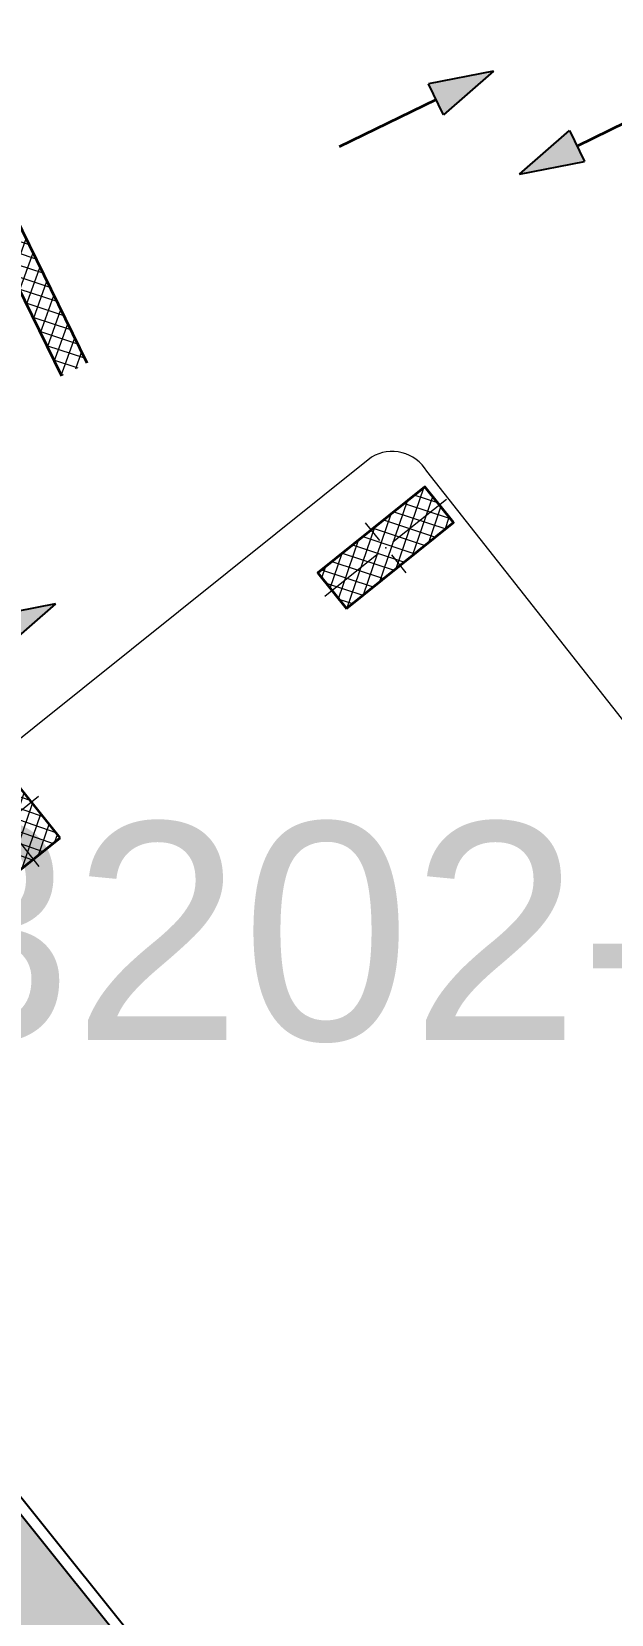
# Model space of a CAD drawing. Header units: metres. Extents: x 7511783 to 7512372, y 4692307 to 4692611.
# Drawn here: x 7511946.24 to 7511951.3, y 4692355.22 to 4692369.04 of the extents above; entities that cross this region are included whole.
import ezdxf

# ---------------------------------------------------------------- set-up
doc = ezdxf.new("R2010")
doc.units = ezdxf.units.M
for name, color, linetype, lineweight, true_color in [('A - Fill Zone_Pen_No__102', 7, 'Continuous', 0, 0xcccccc), ('A -Polyline_Pen_No__48', 7, 'Continuous', 0, 0xa80f02), ('A -Polyline_Pen_No__8', 7, 'Continuous', 0, 0xa80f02)]:
    doc.layers.add(name, color=color, linetype=linetype, lineweight=lineweight, true_color=true_color)
for name, color, linetype, lineweight in [('A - Muret', 7, 'Continuous', 0), ('A - Muret_Pen_No__101', 252, 'Continuous', 0), ('A - Muret_Pen_No__7', 7, 'Continuous', 0), ('A - Shtyllat', 7, 'Continuous', 0), ('A - Shtyllat_Pen_No__1', 7, 'Continuous', 0), ('A - Shtyllat_Pen_No__7', 7, 'Continuous', 0), ('A -Polyline', 7, 'Continuous', 0), ('A -Polyline_Pen_No__1', 7, 'Continuous', 0), ('A1 - Bodrumi -1', 7, 'Continuous', 0), ('A1 - Bodrumi -1_Pen_No__42', 8, 'Continuous', 0), ('bodrum 1 garazhat projekt', 7, 'Continuous', 0), ('garazhat-netw-amiri - b1', 20, 'Continuous', 0), ('Interior - Furniture _Pen_No__42', 8, 'Continuous', 0), ('Nr-Kojshi', 251, 'Continuous', 0)]:
    doc.layers.add(name, color=color, linetype=linetype, lineweight=lineweight)
doc.styles.get("Standard").update_dxf_attribs({"font": 'arial.ttf'})
pattern_1 = [(44.99999999999999, (0, 0), (-68.94290863686237, 68.94290863686243), []), (135.0000000000002, (0, 0), (68.94290863686219, 68.94290863686261), [])]

# ---------------------------------------------------------------- blocks, each defined once
blk = doc.blocks.new('Slab_4', base_point=(34583.08885707655, -54096.50522091701))
at = {"layer": 'A1 - Bodrumi -1_Pen_No__42', "color": 8, "linetype": 'Continuous', "lineweight": 25, "flags": 128}
blk.add_lwpolyline([(34583.08885707655, -54096.50522091701), (39036.49390857558, -73826.8491622882), (63168.79784286618, -68414.79881175431), (58723.04809055218, -48603.40321721155)], close=True, dxfattribs=at)
blk = doc.blocks.new('Slab_6', base_point=(63264.51523607765, -68393.3326743771))
at = {"layer": 'A1 - Bodrumi -1_Pen_No__42', "color": 8, "linetype": 'Continuous', "lineweight": 25, "flags": 128}
blk.add_lwpolyline([(63264.51523607765, -68393.3326743771), (83257.00457082294, -63909.70114019907), (75456.13369070938, -29146.91751099753, 0.002191949762086438), (57048.23205081843, -33332.54687322022), (60252.72529317138, -47612.6326470723), (58637.28843211706, -47925.70844958309), (58785.1422201114, -48589.27355840802), (58818.69832244765, -48581.63779186852)], format="xyb", close=True, dxfattribs=at)
blk = doc.blocks.new('Wall_17', base_point=(-1850.000000000003, -8550.830745419273))
at = {"layer": 'A - Muret_Pen_No__101', "linetype": 'Continuous', "lineweight": 13}
h = blk.add_hatch(dxfattribs=at)
h.set_pattern_fill('CONCRETE_BLOCK', color=252, style=0, pattern_type=2)
h.set_pattern_definition(pattern_1)
h.paths.add_polyline_path([(-1850.000000000003, -8550.830745419273), (-1850.000000000003, -19000.83600967443), (-1600.000000000003, -19000.83600967443), (-1600.000000000003, -8550.830745419273)])
at = {"layer": 'A - Muret_Pen_No__7', "color": 7, "linetype": 'Continuous', "lineweight": 35, "flags": 128}
for points in [[(-1850.000000000003, -8550.830745419273), (-1850.000000000003, -19000.83600967443)], [(-1600.000000000003, -19000.83600967443), (-1600.000000000003, -8550.830745419273)]]:
    blk.add_lwpolyline(points, dxfattribs=at)
blk = doc.blocks.new('Column_168', base_point=(61758.21565567115, -45379.35366003722))
at = {"layer": 'A - Shtyllat', "linetype": 'Continuous', "lineweight": 0, "true_color": 0x000000}
h = blk.add_hatch(dxfattribs=at)
h.set_pattern_fill('CONCRETE_BLOCK', color=18, style=0, pattern_type=2)
h.set_pattern_definition(pattern_1)
h.paths.add_polyline_path([(62138.51925134053, -45703.95984469941), (61963.35258615942, -44923.3724764892), (61377.91206000177, -45054.74747537504), (61553.07872518289, -45835.33484358525)])
at = {"layer": 'A - Shtyllat_Pen_No__1', "color": 7, "linetype": 'Continuous', "lineweight": 13}
for p, q in [((61740.69898915304, -45301.29492321621), (61653.11565656248, -44911.0012391111)), ((61836.27439249217, -45361.83699351911), (62128.994655571, -45296.1494940762)), ((61680.15691885013, -45396.87032655533), (61387.4366557713, -45462.55782599825)), ((61775.73232218927, -45457.41239685824), (61863.31565477982, -45847.70608096335))]:
    blk.add_line(p, q, dxfattribs=at)
blk.add_point((61758.21565567115, -45379.35366003722), dxfattribs=at)
at = {"layer": 'A - Shtyllat_Pen_No__7', "color": 7, "linetype": 'Continuous', "lineweight": 35, "flags": 128}
blk.add_lwpolyline([(62138.51925134053, -45703.95984469941), (61963.35258615942, -44923.3724764892), (61377.91206000177, -45054.74747537504), (61553.07872518289, -45835.33484358525)], close=True, dxfattribs=at)
blk = doc.blocks.new('Column_174', base_point=(65806.27201621678, -44675.92883470223))
at = {"layer": 'A - Shtyllat', "linetype": 'Continuous', "lineweight": 0, "true_color": 0x000000}
h = blk.add_hatch(dxfattribs=at)
h.set_pattern_fill('CONCRETE_BLOCK', color=18, style=0, pattern_type=2)
h.set_pattern_definition(pattern_1)
h.paths.add_polyline_path([(65264.62315635442, -45002.45067564063), (66435.5042086697, -44739.70067786895), (66347.92087607914, -44349.40699376384), (65177.03982376385, -44612.15699153552)])
at = {"layer": 'A - Shtyllat_Pen_No__1', "color": 7, "linetype": 'Continuous', "lineweight": 13}
for p, q in [((65788.75534969868, -44597.87009788121), (65744.96368340339, -44402.72325582866)), ((65884.33075303781, -44658.41216818412), (66469.77127919545, -44527.03716929828)), ((65728.21327939576, -44693.44550122035), (65142.7727532381, -44824.82050010619)), ((65823.78868273488, -44753.98757152326), (65867.58034903018, -44949.1344135758))]:
    blk.add_line(p, q, dxfattribs=at)
blk.add_point((65806.27201621678, -44675.92883470223), dxfattribs=at)
at = {"layer": 'A - Shtyllat_Pen_No__7', "color": 7, "linetype": 'Continuous', "lineweight": 35, "flags": 128}
blk.add_lwpolyline([(65264.62315635442, -45002.45067564063), (66435.5042086697, -44739.70067786895), (66347.92087607914, -44349.40699376384), (65177.03982376385, -44612.15699153552)], close=True, dxfattribs=at)
blk = doc.blocks.new('Car 05 22')
at = {"layer": 'Interior - Furniture _Pen_No__42', "color": 8, "linetype": 'Continuous', "lineweight": 25}
for p, q in [((1961.117547741, 983.2211582230001), (1928.938242309, 983.2211582230001)), ((1928.938242309, 983.2211582230001), (1957.843908175, 858.0544967500001)), ((1996.903176747, 974.9060932166), (1961.117547741, 983.2211582230001)), ((2026.89661068, 945.007687052), (1996.903176747, 974.9060932166)), ((-372.3345973750002, 830.2299334650002), (-483.1389679684001, 817.2581826864)), ((-251.752794228, 841.0437339470001), (-372.3345973750002, 830.2299334650002)), ((-168.2198443133, 844.6061713611999), (-251.752794228, 841.0437339470001)), ((-78.35772569479998, 850.6357850930001), (-168.2198443133, 844.6061713611999)), ((-24.036324899, 852.2918850640001), (-78.35772569479998, 850.6357850930001)), ((40.3182760438, 852.333685063), (-24.036324899, 852.2918850640001)), ((230.8030912739, 845.5192631063), (40.3182760438, 852.333685063)), ((129.0398444, 820.468777931), (138.8862428820001, 832.3883788069999)), ((138.8862428820001, 832.3883788069999), (165.168377873, 840.2758852750001)), ((165.168377873, 840.2758852750001), (194.733578306, 844.324685204)), ((194.733578306, 844.324685204), (230.803091274, 845.519263106)), ((400.0158099590001, 847.5968063790001), (230.8030912739, 845.5192631063)), ((590.7241636140001, 851.6786068920002), (400.0158099590001, 847.5968063790001)), ((856.5325990199999, 856.1697074550001), (590.7241636140001, 851.6786068920002)), ((1129.8609284, 858.5331077519999), (856.5325990199999, 856.1697074550001)), ((1119.51383092, 833.267204581), (1115.14443198, 808.9482015290001)), ((1120.16623076, 836.3248049650001), (1119.51383092, 833.267204581)), ((1120.69723063, 838.160005195), (1120.16623076, 836.3248049650001)), ((1129.8609284, 858.5331077519999), (1120.69723063, 838.160005195)), ((1536.1071561, 860.3802508980001), (1129.8609284, 858.5331077519999)), ((1162.63563846, 830.4777734580001), (1220.13025657, 829.0713745190002)), ((1220.13025657, 829.0713745190002), (1369.65750367, 831.4890726950001)), ((1957.843908175, 858.0544967500001), (1536.1071561, 860.3802508980001)), ((1957.84390817, 858.0544967500001), (1977.22141076, 777.427813481)), ((2054.5732194, 897.577022836), (2026.89661068, 945.007687052)), ((2067.91700908, 857.6794056350002), (2054.5732194, 897.577022836)), ((2119.91703998, 857.4374531180001), (2067.91700908, 857.6794056350002)), ((2075.28112592, 835.6608695470001), (2067.91700908, 857.6794056350002)), ((2075.2191259, 809.398389361), (2075.28112592, 835.6608695470001)), ((2193.165590015, 856.4504063259001), (2119.91703998, 857.4374531180001)), ((2166.81146925, 813.8145374840001), (2182.27381684, 834.0818412380002)), ((2182.27381684, 834.0818412380002), (2193.16559002, 856.4504063260001)), ((2808.01466132, 852.5547640039999), (2193.165590015, 856.4504063259001)), ((2855.7113639, 852.6327640009999), (2808.01466132, 852.5547640039999)), ((2808.01466132, 852.5547640039999), (2876.86636504, 843.3172643940001)), ((2891.44016583, 852.528764005), (2855.7113639, 852.6327640009999)), ((2876.86636504, 843.3172643940001), (2954.16376923, 813.731165643)), ((2922.51356751, 852.0343640259999), (2891.44016583, 852.528764005)), ((2904.11849592, 832.8863289209999), (2905.06820589, 832.837990116)), ((2945.17226874, 849.4061641369999), (2922.51356751, 852.0343640259999)), ((2989.61447115, 839.6482645490003), (2945.17226874, 849.4061641369999)), ((3013.55027244, 833.064864827), (2989.61447115, 839.6482645490003)), ((3154.26138006, 782.5577669589999), (3013.55027244, 833.064864827)), ((-784.8200333720001, 721.8124613509999), (-815.0478655078001, 667.7598955197003)), ((-757.6903274910002, 747.022066986), (-784.8200333720001, 721.8124613509999)), ((-706.3378894982, 775.7872218095), (-757.6903274910002, 747.022066986)), ((-729.425104913, 716.3992494200002), (-750.5770825730001, 669.7773949330001)), ((-701.0941271610001, 743.2591195180001), (-729.425104913, 716.3992494200002)), ((-585.227090103, 801.027979058), (-706.3378894982, 775.7872218095)), ((-664.8727541800001, 760.961322365), (-701.0941271610001, 743.2591195180001)), ((-626.571782751, 772.4860242179999), (-664.8727541800001, 760.961322365)), ((-594.8871138119998, 778.489558035), (-626.571782751, 772.4860242179999)), ((-483.1389679684001, 817.2581826864), (-585.227090103, 801.027979058)), ((124.560977278, 791.396786131), (129.0398444, 820.468777931)), ((125.693926866, 743.8968737240001), (124.560977278, 791.396786131)), ((327.3887276080001, 761.9208956260001), (125.394377448, 756.455747737)), ((132.4291391170001, 722.8048827370001), (125.693926866, 743.8968737240001)), ((146.670770152, 710.6062742990001), (132.4291391170001, 722.8048827370001)), ((171.252864179, 696.6287725440002), (146.670770152, 710.6062742990001)), ((212.566754139, 676.5412700230003), (171.252864179, 696.6287725440002)), ((210.873013229, 809.231738788), (418.0703055720001, 816.1926024380002)), ((521.950780327, 764.672895972), (327.3887276080001, 761.9208956260001)), ((355.2943663540001, 762.315609428), (339.1227247570001, 683.1192857359999)), ((373.4006373970001, 762.571715197), (357.2289958010001, 683.375391506)), ((813.6270094460001, 769.327996556), (521.950780327, 764.672895972)), ((1108.59023357, 773.98329714), (813.6270094460001, 769.327996556)), ((1036.25651944, 772.8416796290002), (996.5002997029999, 578.7916468290002)), ((1041.96657906, 578.0240872360001), (1107.56627095, 773.967136299)), ((1173.32542975, 774.8950612010001), (1090.33970038, 577.8925306800002)), ((1115.14443198, 808.9482015290001), (1108.59023357, 773.98329714)), ((1108.59023357, 773.98329714), (1537.61805657, 780.0259473990001)), ((1537.61805657, 780.0256115210001), (1974.99295641, 786.0764425990001)), ((2000.39650233, 701.5917706940002), (1730.35620914, 633.8338533080002)), ((1939.15395607, 686.22492547), (1995.917261, 777.427813481)), ((1977.22141076, 777.427813481), (2019.59119012, 777.427813481)), ((2000.39650233, 701.5917706940002), (2213.53100788, 762.9814866290001)), ((2019.59119012, 777.427813481), (2044.48611622, 783.069509224)), ((2044.48611622, 783.069509224), (2063.35562216, 792.2740022800001)), ((2063.35562216, 792.2740022800001), (2070.42572439, 799.8521965630001)), ((2068.68333559, 787.696981005), (2065.39356605, 794.4584027669999)), ((2068.68333559, 787.696981005), (2148.02030692, 790.4828861469999)), ((2070.42572439, 799.8521965630001), (2075.2191259, 809.398389361)), ((2106.51930118, 732.1586113790001), (2148.02030692, 790.4828861469999)), ((2122.04550654, 659.9572884350001), (2293.79610906, 697.650987774)), ((2148.02030692, 790.4828861469999), (2166.81146925, 813.8145374840001)), ((2148.02030692, 790.4828861469999), (2205.61920777, 792.204186117)), ((2205.61920777, 792.204186117), (2227.21980808, 791.0038861380001)), ((2226.59190807, 769.8777067159999), (2213.53100788, 762.9814866290001)), ((2213.53100788, 762.9814866290001), (2238.34670825, 752.240186817)), ((2234.36910819, 773.9630864369999), (2226.59190807, 769.8828865080001)), ((2227.21980808, 791.0038861380001), (2232.61990816, 790.0299861550001)), ((2232.61990816, 790.0299861550001), (2237.93539134, 787.287122525)), ((2238.46067648, 776.864360243), (2234.36910819, 773.9630864369999)), ((2240.81890828, 784.0391862600001), (2237.93539134, 787.287122525)), ((2238.34670825, 752.240186817), (2258.53170854, 739.7174870370001)), ((2238.46067648, 776.864360243), (2240.85090828, 780.520986322)), ((2240.85090828, 780.520986322), (2240.81890828, 784.0391862600001)), ((2258.53170854, 739.7174870370001), (2269.0398087, 731.086787188)), ((2269.0398087, 731.086787188), (2278.83550884, 721.9650873480001)), ((2278.83550884, 721.9650873480001), (2293.79610906, 697.650987774)), ((2293.79610906, 697.650987774), (2317.1870094, 700.7385877199999)), ((2293.79610906, 697.6386630720001), (2293.79610906, 697.650987774)), ((2317.1870094, 700.7385877199999), (2345.74280982, 702.7498876850002)), ((2355.13419975, 639.912801441), (2317.1870094, 700.7385877199999)), ((2345.74280982, 702.7498876850002), (2378.92931031, 702.0184876970001)), ((2410.10490185, 649.1086815510001), (2378.92931031, 702.0184876970001)), ((2378.92931031, 702.0184876970001), (2410.57231077, 694.202887834)), ((2410.57231077, 694.202887834), (2410.58631694, 694.1782473540002)), ((2428.73881104, 681.706188053), (2410.57231077, 694.202887834)), ((2428.73881104, 681.706188053), (2457.25830016, 700.0355353230001)), ((2457.25830016, 700.0355353230001), (2535.4819126, 697.9905877680001)), ((2535.4226126, 697.9916562040003), (2673.21491462, 695.5089878119999)), ((2535.46586986, 697.9894090810001), (2535.4819126, 697.988971943)), ((2673.21491462, 695.5089878119999), (2787.200816290001, 691.4809878819999)), ((2787.200816290001, 691.4809878819999), (2868.41581748, 687.223087957)), ((2954.16376923, 813.731165643), (3075.78877375, 774.6896785450001)), ((3022.47491973, 758.305686711), (3023.66221975, 762.4851866380001)), ((3024.49924208, 753.7186598590001), (3022.47491973, 758.305686711)), ((3023.66221975, 762.4851866380001), (3034.64521991, 765.0503865930001)), ((3037.91041996, 743.452886971), (3024.49924208, 753.7186598590001)), ((3034.64521991, 765.0503865930001), (3046.93432009, 763.817386614)), ((3050.61522015, 730.6688871950001), (3037.91041996, 743.452886971)), ((3046.93432009, 763.817386614), (3060.9451203, 762.9292866300001)), ((3064.50712035, 714.6457874760001), (3050.61522015, 730.6688871950001)), ((3060.9451203, 762.9292866300001), (3089.85712072, 757.3861867269999)), ((3076.97452053, 697.807687771), (3064.50712035, 714.6457874760001)), ((3100.48402088, 763.1120866269999), (3075.78877375, 774.6896785450001)), ((3100.00912087, 656.556188494), (3076.97452053, 697.807687771)), ((3089.85712072, 757.3861867269999), (3108.43932099, 751.4304868319999)), ((3114.13862108, 753.311186799), (3100.48402088, 763.1120866269999)), ((3108.43932099, 751.4304868319999), (3122.8656212, 746.435986919)), ((3122.8656212, 746.435986919), (3114.13862108, 753.311186799)), ((3170.0706946, 726.5554905960001), (3122.8656212, 746.435986919)), ((3235.883818752, 747.6101556219), (3154.26138006, 782.5577669589999)), ((3211.69204952, 701.0151137130001), (3170.0706946, 726.5554905960001)), ((3254.25934432, 663.1775183300001), (3211.69204952, 701.0151137130001)), ((3269.07948628, 728.3294692490001), (3235.883818752, 747.6101556219)), ((3298.56678787, 705.6390702070001), (3269.07948628, 728.3294692490001)), ((3337.33388997, 663.380671991), (3298.56678787, 705.6390702070001)), ((-815.0478655078001, 667.7598955197003), (-855.0523550635, 511.0116477078998)), ((-768.27197925, 602.2788720830002), (-782.764796709, 510.0106247469999)), ((-768.27197925, 602.2788720830002), (-750.5770825730001, 669.7773949330001)), ((-764.3441764490001, 617.261773195), (-665.7281459970001, 623.9546285630003)), ((-665.7281459970001, 623.9546285630003), (-500.877431885, 634.180288886)), ((-500.877431885, 634.180288886), (-383.0238853850001, 641.9613403830001)), ((-383.0238853850001, 641.9613403830001), (-274.2208861730001, 631.3184000780001)), ((-274.2208861730001, 631.3184000780001), (-56.40485420300001, 600.536895199)), ((-56.40485420300001, 600.536895199), (145.941775497, 566.5900898169999)), ((145.941775497, 566.5900898169999), (233.261172115, 552.312592089)), ((266.3151410770001, 654.566867265), (212.566754139, 676.5412700230003)), ((319.490328155, 636.426864989), (266.3151410770001, 654.566867265)), ((392.7088835140001, 617.8124267930001), (319.490328155, 636.426864989)), ((339.1227247570001, 683.1192857359999), (329.5580559370001, 633.867334886)), ((357.2289958010001, 683.375391506), (346.76505809, 629.492778784)), ((474.8166917820001, 607.105387857), (392.7088835140001, 617.8124267930001)), ((521.3449804749999, 601.6186871690002), (474.8166917820001, 607.105387857)), ((569.993568652, 596.838186569), (521.3449804749999, 601.6186871690002)), ((652.59274858, 590.9845858339999), (569.993568652, 596.838186569)), ((772.8388193580001, 584.9903850819999), (652.59274858, 590.9845858339999)), ((907.266686691, 580.298084493), (772.8388193580001, 584.9903850819999)), ((1041.96657906, 578.0240872360001), (907.266686691, 580.298084493)), ((1227.79815085, 577.518695794), (1041.96657906, 578.0240872360001)), ((1316.09897866, 580.475793563), (1227.79815085, 577.518695794)), ((1403.02450604, 584.4121905939999), (1316.09897866, 580.475793563)), ((1483.8761315, 590.1361862749999), (1403.02450604, 584.4121905939999)), ((1562.00595611, 600.5964783840001), (1483.8761315, 590.1361862749999)), ((1730.35620914, 633.8338533080002), (1562.00595611, 600.5964783840001)), ((1610.72419049, 544.0665862469999), (1779.61280153, 581.7538898049999)), ((1779.61280153, 581.7538898049999), (1952.84760406, 621.338789111)), ((1952.84760406, 621.338789111), (2122.04550654, 659.9572884350001)), ((2379.77420337, 575.387091212), (2355.13301598, 639.9159014410001)), ((2397.33410595, 514.2584815219999), (2379.77250853, 575.3929912130001)), ((2436.02871163, 583.2244924540001), (2410.10490185, 649.1086815510001)), ((2428.77597173, 681.7007453250001), (2428.73881104, 681.706188053)), ((2428.77597173, 681.7007453250001), (2456.66545813, 639.8418234830003)), ((2453.63941421, 521.616582688), (2436.02871163, 583.2244924540001)), ((2456.66545813, 639.8418234830003), (2487.23639187, 574.2621729599999)), ((2487.23639187, 574.2621729599999), (2491.79934275, 562.0052962960002)), ((2491.79994982, 562.0052962960002), (2517.90263133, 477.034766618)), ((2868.39588233, 687.2248867100001), (2959.72331881, 678.984388101)), ((2959.72331881, 678.984388101), (2868.41581748, 687.1969879569999)), ((2959.72331881, 678.984388101), (3047.2313201, 666.2002883250001)), ((3047.20992906, 666.2041971140002), (3100.00912087, 656.556188494)), ((3152.92075342, 553.873393456), (3100.00912087, 656.556188494)), ((3189.62073735, 475.569766106), (3152.92075342, 553.873393456)), ((3301.86726379, 602.8090087200001), (3254.25934432, 663.1775183300001)), ((3301.86726379, 602.8090087200001), (3346.01551313, 501.42179807)), ((3374.49419199, 603.583974516), (3337.33388997, 663.380671991)), ((3418.40079436, 512.743978351), (3374.49419199, 603.583974516)), ((-855.0523550635, 511.0116477078998), (-874.6778528530002, 344.9579771100001)), ((-782.7621654889999, 510.0273763590001), (-794.5333543099999, 390.6265818930001)), ((233.261172115, 552.312592089), (315.3092800730001, 541.359190513)), ((315.2936019620001, 541.3606176840001), (384.2945810830001, 535.0794906230002)), ((384.2815104790001, 535.0803623180001), (454.174320738, 530.4191213629999)), ((454.170282107, 530.4193907049998), (526.242583163, 526.2868907769998)), ((526.2331313149999, 526.287307384), (627.7018846490002, 521.814890855)), ((627.6985462070002, 521.8149872519999), (756.75876515, 518.0884218199999)), ((756.75876515, 518.0884218199999), (1322.62824821, 518.052230308)), ((1322.62824821, 518.052230308), (1420.49779626, 521.6528908580001)), ((1420.49066257, 521.652523245), (1466.64156934, 524.030772681)), ((1466.62639694, 524.029990817), (1510.87647584, 527.594696836)), ((1510.85529759, 527.5929907539999), (1554.25309822, 533.0576906580002)), ((1554.25309822, 533.0576906580002), (1596.82961355, 540.969674969)), ((1597.28918852, 541.1774857889999), (1596.65116701, 540.8889849259999)), ((2419.31580918, 395.73626267), (2397.33316008, 514.2635815229999)), ((2477.61661773, 401.0764635800001), (2453.63941421, 521.616582688)), ((2517.90263133, 477.034766618), (2537.54372273, 384.081034151)), ((3199.39883308, 466.7584630290001), (3189.62073735, 475.569766106)), ((3220.69886845, 454.3885401880001), (3199.39883308, 466.7584630290001)), ((3256.10680826, 439.241753418), (3220.67662376, 454.401458713)), ((3288.39019413, 425.101248479), (3256.10680826, 439.241753418)), ((3319.36158057, 408.4128426500001), (3288.39019413, 425.101248479)), ((3346.01551313, 501.42179807), (3374.29746586, 419.557472908)), ((3391.09039087, 344.247647689), (3374.29746586, 419.557472908)), ((3457.47689648, 393.098483403), (3418.40079436, 512.743978351)), ((-874.6778528530002, 344.9579771100001), (-882.9440546450002, 194.680643518)), ((-794.5333543099999, 390.6265818930001), (-802.432846809, 258.715288008)), ((2433.73206705, 266.091642182), (2419.31580918, 395.73626267)), ((2493.88922012, 269.050242651), (2477.61661773, 401.0764635800001)), ((2537.54372273, 384.081034151), (2551.45611664, 285.6281997640001)), ((2551.45611664, 285.6281997640001), (2559.71041303, 193.693567653)), ((3353.46269085, 384.251283776), (3319.36158057, 408.4128426500001)), ((3321.23357975, 370.497229407), (3320.99727986, 362.132926485)), ((3320.99727986, 362.132926485), (3338.31527228, 276.8564967000001)), ((3324.65427826, 377.297531782), (3321.23357975, 370.497229407)), ((3328.30797666, 379.591332583), (3324.65427826, 377.297531782)), ((3338.46837221, 379.452332535), (3328.30797666, 379.591332583)), ((3338.31527228, 276.8564967000001), (3351.88296634, 172.661960307)), ((3363.6407612, 357.8117249760001), (3338.46837221, 379.452332535)), ((3377.18239213, 359.973484801), (3353.46269085, 384.251283776)), ((3396.66521323, 315.8049103040001), (3363.6407612, 357.8117249760001)), ((3391.09039087, 344.247647689), (3377.18239213, 359.973484801)), ((3408.0703938, 289.3779877820002), (3396.66521323, 315.8049103040001)), ((3408.0703938, 289.3779877820002), (3413.77629411, 267.259988716)), ((3468.34279707, 330.9338860280001), (3457.47689648, 393.098483403)), ((3474.4914974, 263.721088865), (3468.34279707, 330.9338860280001)), ((-882.9440546450002, 194.680643518), (-885.376707689, 0)), ((-802.432846809, 258.715288008), (-806.813142649, 124.936494209)), ((2441.61713002, 131.955220918), (2433.73181129, 266.093942182)), ((2503.10292147, 133.173421111), (2493.88922012, 269.050242651)), ((2559.71041303, 193.693567653), (2564.38081099, 101.185635342)), ((3351.88296634, 172.661960307), (3358.34376351, 75.87012649980001)), ((3413.77548775, 267.2641933500001), (3418.45445829, 242.866384828)), ((3418.45219437, 242.878189745), (3424.04489467, 200.723791525)), ((3424.04489467, 200.723791525), (3427.72848251, 152.023715234)), ((3432.36383112, 39.98011396419999), (3427.72848251, 152.023715234)), ((3478.33319761, 199.9171915590001), (3474.4914974, 263.721088865)), ((3479.35651311, 164.9481933352), (3478.33319761, 199.9171915590001)), ((3489.51959821, 164.9481933352), (3479.35651311, 164.9481933352)), ((3489.51959821, -164.9481933352), (3489.51959821, 164.9481933352)), ((-885.376707689, 0), (-882.9440546450002, -194.680643518)), ((-806.813142649, 124.936494209), (-808.0470753050001, 0)), ((-806.813142649, -124.936494209), (-808.0470753050001, 1.476718538480001e-13)), ((2444.0197128, -0.02730000432770001), (2441.61701245, 131.957220918)), ((2444.0197128, 0.02730000432710001), (2441.61701245, -131.957220918)), ((2506.01959488, -3.859767548100002e-13), (2503.10292147, 133.173421111)), ((2564.38081099, 101.185635342), (2566.01761027, -0.006100002130650002)), ((2564.38081099, -101.185635342), (2566.01761027, 0.006100002129970001)), ((3353.95786543, 27.8932505984), (3358.34376351, 75.87012649980001)), ((3353.95786543, 27.8932505984), (3353.95786543, -0.7649002671629999)), ((3353.95786543, -27.8932505984), (3353.95786543, 0.7649002671619999)), ((3370.89075802, 11.7411041009), (3370.32315827, -0.7649002671629999)), ((3370.89075802, -11.7411041009), (3370.32315827, 0.7649002671619999)), ((3372.49235732, 23.6550082622), (3370.89075802, 11.7411041009)), ((3376.26728506, 38.993950924), (3372.49235732, 23.6550082622)), ((3381.98685317, 46.5714162664), (3376.26728506, 38.993950924)), ((3386.21005132, 48.3522168884), (3381.98685317, 46.5714162664)), ((3386.21005132, 48.3522168884), (3394.28954778, 48.3522168884)), ((3398.51284593, 46.5714162664), (3394.28954778, 48.3522168884)), ((3404.23226311, 38.99375151340001), (3398.51284593, 46.5714162664)), ((3404.23226311, 38.99375151340001), (3408.00714178, 23.6550082622)), ((3408.00714178, 23.6550082622), (3409.76654101, 8.055102813469999)), ((3409.76654101, 8.055102813469999), (3409.76654101, -4.961309141290002e-13)), ((3431.76949509, 57.3729975776), (3431.76949509, 56.7710829698)), ((3432.04453126, -0.0109000038072), (3432.36383112, 39.98011396419999)), ((3432.04453126, 0.0109000038063), (3432.36383112, -39.98011396419999)), ((-802.432846809, -258.715288008), (-806.813142649, -124.936494209)), ((2441.61713002, -131.955220918), (2433.73181129, -266.093942182)), ((2503.10292147, -133.173421111), (2493.88922012, -269.050242651)), ((2506.01959488, -2.780368116010001e-13), (2503.10292147, -133.173421111)), ((2559.71041303, -193.693567653), (2564.38081099, -101.185635342)), ((3351.88296634, -172.661960307), (3358.34376351, -75.87012649980001)), ((3353.95786543, -27.8932505984), (3358.34376351, -75.87012649980001)), ((3372.49235732, -23.6550082622), (3370.89075802, -11.7411041009)), ((3376.26728506, -38.993950924), (3372.49235732, -23.6550082622)), ((3381.98685317, -46.5714162664), (3376.26728506, -38.993950924)), ((3386.21005132, -48.3522168884), (3381.98685317, -46.5714162664)), ((3386.21005132, -48.3522168884), (3394.28954778, -48.3522168884)), ((3398.51284593, -46.5714162664), (3394.28954778, -48.3522168884)), ((3404.23226311, -38.99375151340001), (3398.51284593, -46.5714162664)), ((3404.23226311, -38.99375151340001), (3408.00714178, -23.6550082622)), ((3408.00714178, -23.6550082622), (3409.76654101, -8.055102813469999)), ((3409.76654101, -8.055102813469999), (3409.76654101, -3.892295027780001e-13)), ((3432.36383112, -39.98011396419999), (3427.72848251, -152.023715234)), ((3431.76949509, -57.3729975776), (3431.76949509, -56.7710829698)), ((-882.9440546450002, -194.680643518), (-874.6778528530002, -344.9579771100001)), ((-794.5333543099999, -390.6265818930001), (-802.432846809, -258.715288008)), ((2433.73206705, -266.091642182), (2419.31580918, -395.73626267)), ((2493.88922012, -269.050242651), (2477.61661773, -401.0764635800001)), ((2551.45611664, -285.6281997640001), (2559.71041303, -193.693567653)), ((3338.31527228, -276.8564967000001), (3351.88296634, -172.661960307)), ((3408.0703938, -289.3779877820002), (3413.77629411, -267.259988716)), ((3413.77548775, -267.2641933500001), (3418.45445829, -242.866384828)), ((3418.45219437, -242.878189745), (3424.04489467, -200.723791525)), ((3424.04489467, -200.723791525), (3427.72848251, -152.023715234)), ((3468.34279707, -330.9338860280001), (3474.4914974, -263.721088865)), ((3474.4914974, -263.721088865), (3478.33319761, -199.9171915590001)), ((3478.33319761, -199.9171915590001), (3479.35651311, -164.9481933352)), ((3479.35651311, -164.9481933352), (3489.51959821, -164.9481933352)), ((-874.6778528530002, -344.9579771100001), (-855.0523550635, -511.0116477078998)), ((-782.7621654889999, -510.0273763590001), (-794.5333543099999, -390.6265818930001)), ((2419.31580918, -395.73626267), (2397.33316008, -514.2635815229999)), ((2477.61661773, -401.0764635800001), (2453.63941421, -521.616582688)), ((2517.90263133, -477.034766618), (2537.54372273, -384.081034151)), ((2537.54372273, -384.081034151), (2551.45611664, -285.6281997640001)), ((3319.36158057, -408.4128426500001), (3288.39019413, -425.101248479)), ((3353.46269085, -384.251283776), (3319.36158057, -408.4128426500001)), ((3320.99727986, -362.132926485), (3338.31527228, -276.8564967000001)), ((3321.23357975, -370.497229407), (3320.99727986, -362.132926485)), ((3324.65427826, -377.297531782), (3321.23357975, -370.497229407)), ((3328.30797666, -379.591332583), (3324.65427826, -377.297531782)), ((3338.46837221, -379.452332535), (3328.30797666, -379.591332583)), ((3363.6407612, -357.8117249760001), (3338.46837221, -379.452332535)), ((3377.18239213, -359.973484801), (3353.46269085, -384.251283776)), ((3396.66521323, -315.8049103040001), (3363.6407612, -357.8117249760001)), ((3391.09039087, -344.247647689), (3374.29746586, -419.557472908)), ((3391.09039087, -344.247647689), (3377.18239213, -359.973484801)), ((3408.0703938, -289.3779877820002), (3396.66521323, -315.8049103040001)), ((3418.40079436, -512.743978351), (3457.47689648, -393.098483403)), ((3457.47689648, -393.098483403), (3468.34279707, -330.9338860280001)), ((-855.0523550635, -511.0116477078998), (-815.0478655078001, -667.7598955197003)), ((-768.27197925, -602.2788720830002), (-782.764796709, -510.0106247469999)), ((145.941775497, -566.5900898169999), (233.261172115, -552.312592089)), ((233.261172115, -552.312592089), (315.3092800730001, -541.359190513)), ((315.2936019620001, -541.3606176840001), (384.2945810830001, -535.0794906230002)), ((384.2815104790001, -535.0803623180001), (454.174320738, -530.4191213629999)), ((454.170282107, -530.4193907049998), (526.242583163, -526.2868907769998)), ((526.2331313149999, -526.287307384), (627.7018846490002, -521.814890855)), ((627.6985462070002, -521.8149872519999), (756.75876515, -518.0884218199999)), ((756.75876515, -518.0884218199999), (1322.62824821, -518.052230308)), ((1322.62824821, -518.052230308), (1420.49779626, -521.6528908580001)), ((1420.49066257, -521.652523245), (1466.64156934, -524.030772681)), ((1466.62639694, -524.029990817), (1510.87647584, -527.594696836)), ((1510.85529759, -527.5929907539999), (1554.25309822, -533.0576906580002)), ((1554.25309822, -533.0576906580002), (1596.82961355, -540.969674969)), ((1597.28918852, -541.1774857889999), (1596.65116701, -540.8889849259999)), ((1610.72419049, -544.0665862469999), (1779.61280153, -581.7538898049999)), ((2397.33410595, -514.2584815219999), (2379.77250853, -575.3929912130001)), ((2453.63941421, -521.616582688), (2436.02871163, -583.2244924540001)), ((2491.79994982, -562.0052962960002), (2517.90263133, -477.034766618)), ((3189.62073735, -475.569766106), (3152.92075342, -553.873393456)), ((3199.39883308, -466.7584630290001), (3189.62073735, -475.569766106)), ((3220.69886845, -454.3885401880001), (3199.39883308, -466.7584630290001)), ((3256.10680826, -439.241753418), (3220.67662376, -454.401458713)), ((3288.39019413, -425.101248479), (3256.10680826, -439.241753418)), ((3301.86726379, -602.8090087200001), (3346.01551313, -501.42179807)), ((3346.01551313, -501.42179807), (3374.29746586, -419.557472908)), ((3374.49419199, -603.583974516), (3418.40079436, -512.743978351)), ((-815.0478655078001, -667.7598955197003), (-784.8200333720001, -721.8124613509999)), ((-768.27197925, -602.2788720830002), (-750.5770825730001, -669.7773949330001)), ((-764.3441764490001, -617.261773195), (-665.7281459970001, -623.9546285630003)), ((-729.425104913, -716.3992494200002), (-750.5770825730001, -669.7773949330001)), ((-665.7281459970001, -623.9546285630003), (-500.877431885, -634.180288886)), ((-500.877431885, -634.180288886), (-383.0238853850001, -641.9613403830001)), ((-383.0238853850001, -641.9613403830001), (-274.2208861730001, -631.3184000780001)), ((-274.2208861730001, -631.3184000780001), (-56.40485420300001, -600.536895199)), ((-56.40485420300001, -600.536895199), (145.941775497, -566.5900898169999)), ((212.566754139, -676.5412700230003), (171.252864179, -696.6287725440002)), ((266.3151410770001, -654.566867265), (212.566754139, -676.5412700230003)), ((319.490328155, -636.426864989), (266.3151410770001, -654.566867265)), ((392.7088835140001, -617.8124267930001), (319.490328155, -636.426864989)), ((339.1227247570001, -683.1192857359999), (329.5580559370001, -633.867334886)), ((355.2943663540001, -762.315609428), (339.1227247570001, -683.1192857359999)), ((357.2289958010001, -683.375391506), (346.76505809, -629.492778784)), ((373.4006373970001, -762.571715197), (357.2289958010001, -683.375391506)), ((474.8166917820001, -607.105387857), (392.7088835140001, -617.8124267930001)), ((521.3449804749999, -601.6186871690002), (474.8166917820001, -607.105387857)), ((569.993568652, -596.838186569), (521.3449804749999, -601.6186871690002)), ((652.59274858, -590.9845858339999), (569.993568652, -596.838186569)), ((772.8388193580001, -584.9903850819999), (652.59274858, -590.9845858339999)), ((907.266686691, -580.298084493), (772.8388193580001, -584.9903850819999)), ((1041.96657906, -578.0240872360001), (907.266686691, -580.298084493)), ((1036.25651944, -772.8416796290002), (996.5002997029999, -578.7916468290002)), ((1227.79815085, -577.518695794), (1041.96657906, -578.0240872360001)), ((1041.96657906, -578.0240872360001), (1107.56627095, -773.967136299)), ((1173.32542975, -774.8950612010001), (1090.33970038, -577.8925306800002)), ((1316.09897866, -580.475793563), (1227.79815085, -577.518695794)), ((1403.02450604, -584.4121905939999), (1316.09897866, -580.475793563)), ((1483.8761315, -590.1361862749999), (1403.02450604, -584.4121905939999)), ((1562.00595611, -600.5964783840001), (1483.8761315, -590.1361862749999)), ((1730.35620914, -633.8338533080002), (1562.00595611, -600.5964783840001)), ((2000.39650233, -701.5917706940002), (1730.35620914, -633.8338533080002)), ((1779.61280153, -581.7538898049999), (1952.84760406, -621.338789111)), ((1939.15395607, -686.22492547), (1995.917261, -777.427813481)), ((1952.84760406, -621.338789111), (2122.04550654, -659.9572884350001)), ((2122.04550654, -659.9572884350001), (2293.79610906, -697.650987774)), ((2355.13419975, -639.912801441), (2317.1870094, -700.7385877199999)), ((2379.77420337, -575.387091212), (2355.13301598, -639.9159014410001)), ((2410.10490185, -649.1086815510001), (2378.92931031, -702.0184876970001)), ((2436.02871163, -583.2244924540001), (2410.10490185, -649.1086815510001)), ((2428.73881104, -681.706188053), (2410.57231077, -694.202887834)), ((2428.77597173, -681.7007453250001), (2428.73881104, -681.706188053)), ((2428.73881104, -681.706188053), (2457.25830016, -700.0355353230001)), ((2428.77597173, -681.7007453250001), (2456.66545813, -639.8418234830003)), ((2456.66545813, -639.8418234830003), (2487.23639187, -574.2621729599999)), ((2487.23639187, -574.2621729599999), (2491.79934275, -562.0052962960002)), ((2787.200816290001, -691.4809878819999), (2868.41581748, -687.223087957)), ((2868.39588233, -687.2248867100001), (2959.72331881, -678.984388101)), ((2959.72331881, -678.984388101), (2868.41581748, -687.1969879569999)), ((2959.72331881, -678.984388101), (3047.2313201, -666.2002883250001)), ((3047.20992906, -666.2041971140002), (3100.00912087, -656.556188494)), ((3100.00912087, -656.556188494), (3076.97452053, -697.807687771)), ((3152.92075342, -553.873393456), (3100.00912087, -656.556188494)), ((3254.25934432, -663.1775183300001), (3211.69204952, -701.0151137130001)), ((3301.86726379, -602.8090087200001), (3254.25934432, -663.1775183300001)), ((3298.56678787, -705.6390702070001), (3337.33388997, -663.380671991)), ((3337.33388997, -663.380671991), (3374.49419199, -603.583974516)), ((-784.8200333720001, -721.8124613509999), (-757.6903274910002, -747.022066986)), ((-757.6903274910002, -747.022066986), (-706.3378894982, -775.7872218095)), ((-701.0941271610001, -743.2591195180001), (-729.425104913, -716.3992494200002)), ((-706.3378894982, -775.7872218095), (-585.227090103, -801.027979058)), ((-664.8727541800001, -760.961322365), (-701.0941271610001, -743.2591195180001)), ((-626.571782751, -772.4860242179999), (-664.8727541800001, -760.961322365)), ((-594.8871138119998, -778.489558035), (-626.571782751, -772.4860242179999)), ((-585.227090103, -801.027979058), (-483.149337101, -817.2569687829999)), ((-483.149337101, -817.2569687829999), (-372.3345973750002, -830.2299334650002)), ((125.693926866, -743.8968737240001), (124.560977278, -791.396786131)), ((124.560977278, -791.396786131), (129.0398444, -820.468777931)), ((327.3887276080001, -761.9208956260001), (125.394377448, -756.455747737)), ((132.4291391170001, -722.8048827370001), (125.693926866, -743.8968737240001)), ((129.0398444, -820.468777931), (138.8862428820001, -832.3883788069999)), ((146.670770152, -710.6062742990001), (132.4291391170001, -722.8048827370001)), ((171.252864179, -696.6287725440002), (146.670770152, -710.6062742990001)), ((210.873013229, -809.231738788), (418.0703055720001, -816.1926024380002)), ((521.950780327, -764.672895972), (327.3887276080001, -761.9208956260001)), ((813.6270094460001, -769.327996556), (521.950780327, -764.672895972)), ((1108.59023357, -773.98329714), (813.6270094460001, -769.327996556)), ((1108.59023357, -773.98329714), (1537.61805657, -780.0259473990001)), ((1115.14443198, -808.9482015290001), (1108.59023357, -773.98329714)), ((1119.51383092, -833.267204581), (1115.14443198, -808.9482015290001)), ((1162.63563846, -830.4777734580001), (1220.13025657, -829.0713745190002)), ((1220.13025657, -829.0713745190002), (1369.65750367, -831.4890726950001)), ((1537.61805657, -780.0256115210001), (1974.99295641, -786.0764425990001)), ((1957.84390817, -858.0544967500001), (1977.22141076, -777.427813481)), ((1977.22141076, -777.427813481), (2019.59119012, -777.427813481)), ((2000.39650233, -701.5917706940002), (2213.53100788, -762.9814866290001)), ((2019.59119012, -777.427813481), (2044.48611622, -783.069509224)), ((2044.48611622, -783.069509224), (2063.35562216, -792.2740022800001)), ((2063.35562216, -792.2740022800001), (2070.42572439, -799.8521965630001)), ((2068.68333559, -787.696981005), (2065.39356605, -794.4584027669999)), ((2068.68333559, -787.696981005), (2148.02030692, -790.4828861469999)), ((2070.42572439, -799.8521965630001), (2075.2191259, -809.398389361)), ((2075.2191259, -809.398389361), (2075.28112592, -835.6608695470001)), ((2106.51930118, -732.1586113790001), (2148.02030692, -790.4828861469999)), ((2148.02030692, -790.4828861469999), (2166.81146925, -813.8145374840001)), ((2148.02030692, -790.4828861469999), (2205.61920777, -792.204186117)), ((2166.81146925, -813.8145374840001), (2182.27381684, -834.0818412380002)), ((2205.61920777, -792.204186117), (2227.21980808, -791.0038861380001)), ((2213.53100788, -762.9814866290001), (2238.34670825, -752.240186817)), ((2226.59190807, -769.8777067159999), (2213.53100788, -762.9814866290001)), ((2234.36910819, -773.9630864369999), (2226.59190807, -769.8828865080001)), ((2227.21980808, -791.0038861380001), (2232.61990816, -790.0299861550001)), ((2232.61990816, -790.0299861550001), (2237.93539134, -787.287122525)), ((2238.46067648, -776.864360243), (2234.36910819, -773.9630864369999)), ((2240.81890828, -784.0391862600001), (2237.93539134, -787.287122525)), ((2238.34670825, -752.240186817), (2258.53170854, -739.7174870370001)), ((2238.46067648, -776.864360243), (2240.85090828, -780.520986322)), ((2240.85090828, -780.520986322), (2240.81890828, -784.0391862600001)), ((2258.53170854, -739.7174870370001), (2269.0398087, -731.086787188)), ((2269.0398087, -731.086787188), (2278.83550884, -721.9650873480001)), ((2278.83550884, -721.9650873480001), (2293.79610906, -697.650987774)), ((2293.79610906, -697.6386630720001), (2293.79610906, -697.650987774)), ((2293.79610906, -697.650987774), (2317.1870094, -700.7385877199999)), ((2317.1870094, -700.7385877199999), (2345.74280982, -702.7498876850002)), ((2345.74280982, -702.7498876850002), (2378.92931031, -702.0184876970001)), ((2378.92931031, -702.0184876970001), (2410.57231077, -694.202887834)), ((2410.57231077, -694.202887834), (2410.58631694, -694.1782473540002)), ((2457.25830016, -700.0355353230001), (2535.4819126, -697.9905877680001)), ((2535.4226126, -697.9916562040003), (2673.21491462, -695.5089878119999)), ((2535.46586986, -697.9894090810001), (2535.4819126, -697.988971943)), ((2673.21491462, -695.5089878119999), (2787.200816290001, -691.4809878819999)), ((2876.86636504, -843.3172643940001), (2954.16376923, -813.731165643)), ((2954.16376923, -813.731165643), (3075.78877375, -774.6896785450001)), ((3013.55027244, -833.064864827), (3154.26138006, -782.5577669589999)), ((3024.49924208, -753.7186598590001), (3022.47491973, -758.305686711)), ((3022.47491973, -758.305686711), (3023.66221975, -762.4851866380001)), ((3023.66221975, -762.4851866380001), (3034.64521991, -765.0503865930001)), ((3037.91041996, -743.452886971), (3024.49924208, -753.7186598590001)), ((3034.64521991, -765.0503865930001), (3046.93432009, -763.817386614)), ((3050.61522015, -730.6688871950001), (3037.91041996, -743.452886971)), ((3046.93432009, -763.817386614), (3060.9451203, -762.9292866300001)), ((3064.50712035, -714.6457874760001), (3050.61522015, -730.6688871950001)), ((3060.9451203, -762.9292866300001), (3089.85712072, -757.3861867269999)), ((3076.97452053, -697.807687771), (3064.50712035, -714.6457874760001)), ((3100.48402088, -763.1120866269999), (3075.78877375, -774.6896785450001)), ((3089.85712072, -757.3861867269999), (3108.43932099, -751.4304868319999)), ((3114.13862108, -753.311186799), (3100.48402088, -763.1120866269999)), ((3108.43932099, -751.4304868319999), (3122.8656212, -746.435986919)), ((3122.8656212, -746.435986919), (3114.13862108, -753.311186799)), ((3170.0706946, -726.5554905960001), (3122.8656212, -746.435986919)), ((3154.26138006, -782.5577669589999), (3235.883818752, -747.6101556219)), ((3211.69204952, -701.0151137130001), (3170.0706946, -726.5554905960001)), ((3235.883818752, -747.6101556219), (3269.07948628, -728.3294692490001)), ((3269.07948628, -728.3294692490001), (3298.56678787, -705.6390702070001)), ((-372.3345973750002, -830.2299334650002), (-251.752794228, -841.0437339470001)), ((-251.752794228, -841.0437339470001), (-168.2198443133, -844.6061713611999)), ((-168.2198443133, -844.6061713611999), (-78.35772569479998, -850.6357850930001)), ((-78.35772569479998, -850.6357850930001), (-24.036324899, -852.2918850640001)), ((-24.036324899, -852.2918850640001), (40.3182760438, -852.333685063)), ((40.3182760438, -852.333685063), (230.8030912739, -845.5192631063)), ((138.8862428820001, -832.3883788069999), (165.168377873, -840.2758852750001)), ((165.168377873, -840.2758852750001), (194.733578306, -844.324685204)), ((194.733578306, -844.324685204), (230.803091274, -845.519263106)), ((230.8030912739, -845.5192631063), (400.0158099590001, -847.5968063790001)), ((400.0158099590001, -847.5968063790001), (590.7241636140001, -851.6786068920002)), ((590.7241636140001, -851.6786068920002), (856.5325990199999, -856.1697074550001)), ((856.5325990199999, -856.1697074550001), (1129.8609284, -858.5331077519999)), ((1120.16623076, -836.3248049650001), (1119.51383092, -833.267204581)), ((1120.69723063, -838.160005195), (1120.16623076, -836.3248049650001)), ((1129.8609284, -858.5331077519999), (1120.69723063, -838.160005195)), ((1129.8609284, -858.5331077519999), (1536.1071561, -860.3802508980001)), ((1536.1071561, -860.3802508980001), (1957.84390817, -858.0544967500001)), ((1957.84390817, -858.0544967500001), (1928.938242309, -983.2211582230001)), ((1996.903176747, -974.9060932166), (2026.89661068, -945.007687052)), ((2026.89661068, -945.007687052), (2054.5732194, -897.577022836)), ((2054.5732194, -897.577022836), (2067.917009081, -857.6794056350002)), ((2075.28112592, -835.6608695470001), (2067.91700908, -857.6794056350002)), ((2067.917009081, -857.6794056350002), (2119.91703998, -857.4374531180001)), ((2119.91703998, -857.4374531180001), (2193.165590015, -856.4504063259001)), ((2182.27381684, -834.0818412380002), (2193.16559002, -856.4504063260001)), ((2193.165590015, -856.4504063259001), (2808.01466132, -852.5547640039999)), ((2808.01466132, -852.5547640039999), (2876.86636504, -843.3172643940001)), ((2808.01466132, -852.5547640039999), (2855.7113639, -852.6327640009999)), ((2855.7113639, -852.6327640009999), (2891.44016583, -852.528764005)), ((2891.44016583, -852.528764005), (2922.51356751, -852.0343640259999)), ((2922.51356751, -852.0343640259999), (2945.17226874, -849.4061641369999)), ((2945.17226874, -849.4061641369999), (2989.61447115, -839.6482645490003)), ((2989.61447115, -839.6482645490003), (3013.55027244, -833.064864827)), ((1928.938242309, -983.2211582230001), (1961.117547741, -983.2211582230001)), ((1961.117547741, -983.2211582230001), (1996.903176747, -974.9060932166))]:
    blk.add_line(p, q, dxfattribs=at)
for centre, radius, start, end in [((492.8743121958001, 217.6762888661), 973.2499460396, 154.1544541405, 170.9117329646), ((1649.811844864, 0), 1520.416064058, 158.6992078, 201.3007921999999), ((-1245.217819199, 0), 2907.303426369, 349.2141992177, 10.78580078235001), ((1856.361619248, -1.736472437242), 2353.963924674, 170.8803955853, 189.9222862500999), ((492.8743121958001, -217.6762888661), 973.2499460396, 191.230533967, 205.8455458595)]:
    blk.add_arc(centre, radius, start, end, dxfattribs=at)
blk = doc.blocks.new('Polyline_3', base_point=(20887.10587032432, -7380.512641548444))
at = {"layer": 'A -Polyline_Pen_No__48', "linetype": 'Continuous', "lineweight": 25, "true_color": 0xa80f02}
blk.add_hatch(color=14, dxfattribs=at).paths.add_polyline_path([(19387.10587032432, -7380.512641548451), (19946.91337032432, -7530.512641548449), (19946.91337032432, -7230.512641548448)])
at = {"layer": 'A -Polyline_Pen_No__48', "color": 14, "linetype": 'Continuous', "lineweight": 25, "true_color": 0xa80f02}
for p, q in [((19387.10587032432, -7380.512641548451), (19946.91337032432, -7230.512641548448)), ((19946.91337032432, -7230.512641548448), (19946.91337032432, -7530.512641548449)), ((19387.10587032432, -7380.512641548451), (19946.91337032432, -7530.512641548449))]:
    blk.add_line(p, q, dxfattribs=at)
at = {"layer": 'A -Polyline_Pen_No__8', "color": 14, "linetype": 'Continuous', "lineweight": 35, "true_color": 0xa80f02, "flags": 128}
blk.add_lwpolyline([(20887.10587032432, -7380.512641548444), (19946.91337032432, -7380.512641548448)], dxfattribs=at)
blk = doc.blocks.new('Polyline_4', base_point=(19387.10587032436, -9921.926484050668))
at = {"layer": 'A -Polyline_Pen_No__48', "linetype": 'Continuous', "lineweight": 25, "true_color": 0xa80f02}
blk.add_hatch(color=14, dxfattribs=at).paths.add_polyline_path([(20887.10587032436, -9921.926484050638), (20327.29837032436, -9771.92648405065), (20327.29837032436, -10071.92648405065)])
at = {"layer": 'A -Polyline_Pen_No__48', "color": 14, "linetype": 'Continuous', "lineweight": 25, "true_color": 0xa80f02}
for p, q in [((20887.10587032436, -9921.926484050638), (20327.29837032436, -9771.92648405065)), ((20327.29837032436, -10071.92648405065), (20327.29837032436, -9771.92648405065)), ((20887.10587032436, -9921.926484050638), (20327.29837032436, -10071.92648405065))]:
    blk.add_line(p, q, dxfattribs=at)
at = {"layer": 'A -Polyline_Pen_No__8', "color": 14, "linetype": 'Continuous', "lineweight": 35, "true_color": 0xa80f02, "flags": 128}
blk.add_lwpolyline([(19387.10587032436, -9921.926484050668), (20327.29837032436, -9921.92648405065)], dxfattribs=at)
blk = doc.blocks.new('Polyline_12', base_point=(45594.35020442182, -9921.92648405067))
at = {"layer": 'A -Polyline_Pen_No__48', "linetype": 'Continuous', "lineweight": 25, "true_color": 0xa80f02}
blk.add_hatch(color=14, dxfattribs=at).paths.add_polyline_path([(47094.35020442182, -9921.92648405064), (46534.54270442182, -9771.926484050651), (46534.54270442182, -10071.92648405065)])
at = {"layer": 'A -Polyline_Pen_No__48', "color": 14, "linetype": 'Continuous', "lineweight": 25, "true_color": 0xa80f02}
for p, q in [((47094.35020442182, -9921.92648405064), (46534.54270442182, -9771.926484050651)), ((46534.54270442182, -10071.92648405065), (46534.54270442182, -9771.926484050651)), ((47094.35020442182, -9921.92648405064), (46534.54270442182, -10071.92648405065))]:
    blk.add_line(p, q, dxfattribs=at)
at = {"layer": 'A -Polyline_Pen_No__8', "color": 14, "linetype": 'Continuous', "lineweight": 35, "true_color": 0xa80f02, "flags": 128}
blk.add_lwpolyline([(45594.35020442182, -9921.92648405067), (46534.54270442182, -9921.926484050651)], dxfattribs=at)
blk = doc.blocks.new('A$C75F44AD6')
at = {"layer": 'A - Fill Zone_Pen_No__102', "linetype": 'Continuous', "lineweight": 0, "true_color": 0xf2f2f2}
blk.add_hatch(color=7, dxfattribs=at).paths.add_polyline_path([(59991.72039487051, 19930.64094310736), (58982.26860161232, 24425.35674218999), (62099.52065412515, 25134.69445606514), (62489.81433823026, 25222.27778865569), (63499.74162273535, 20721.78404299705)])
at = {"layer": 'A -Polyline_Pen_No__1', "color": 7, "linetype": 'Continuous', "lineweight": 13}
blk.add_lwpolyline([(40546.7381665658, 10102.23500898805), (72546.02101099283, 17282.99131163905, 0.4119371924854631), (72773.55584919354, 17639.12025477676), (70188.28641531087, 29594.24605360522, 0.416493602296413), (69808.78583176671, 29915.31525826058), (65077.38357379868, 28853.57125763825)], format="xyb", dxfattribs=at)
blk.add_lwpolyline([(62618.25453818682, 24649.8833209304), (64668.11960864305, 15515.16137552425)], dxfattribs=at)
at = {"layer": 'A - Muret', "color": 7, "lineweight": 35}
blk.add_blockref('Wall_17', (67687.03022059522, 42193.98633028194), dxfattribs=at)
at = {"layer": 'A - Shtyllat', "color": 7, "lineweight": 35}
for name, p in [('Column_174', (69572.76903261595, 29150.91977980815)), ('Column_168', (65524.71267207032, 28447.49495447316))]:
    blk.add_blockref(name, p, dxfattribs=at)
at = {"layer": 'A -Polyline', "color": 14, "linetype": 'Continuous', "lineweight": 35, "true_color": 0xa80f02}
for name, p in [('Polyline_4', (70747.5494592448, 32475.9981187098)), ('Polyline_3', (73555.71643416562, 31568.81425651548)), ('Polyline_12', (65265.32910236182, 29976.06297572231))]:
    blk.add_blockref(name, p, dxfattribs=at)
at = {"layer": 'A1 - Bodrumi -1', "color": 8, "linetype": 'Continuous', "lineweight": 25}
for name, p in [('Slab_6', (67031.01225247682, 5433.515940133278)), ('Slab_4', (38349.58587347571, 19730.34339359337))]:
    blk.add_blockref(name, p, dxfattribs=at)
at = {"layer": 'Interior - Furniture _Pen_No__42', "color": 8, "linetype": 'Continuous', "lineweight": 25, "xscale": -1, "zscale": 1000, "rotation": 102.9920884327157}
blk.add_blockref('Car 05 22', (60526.71501593176, 23794.41121647627), dxfattribs=at)

msp = doc.modelspace()

# ---------------------------------------------------------------- linework, layer by layer
at = {"layer": 'garazhat-netw-amiri - b1'}
msp.add_circle((7511922.380949955, 4692382.212120954), 75.36126493235138, dxfattribs=at)

# ---------------------------------------------------------------- block references
at = {"layer": 'bodrum 1 garazhat projekt', "xscale": 0.001, "yscale": 0.001, "zscale": 0.001, "rotation": 26.04535599708318}
msp.add_blockref('A$C75F44AD6', (7511899.624007692, 4692307.794563157), dxfattribs=at)

# ---------------------------------------------------------------- texts
at = {"layer": 'Nr-Kojshi'}
msp.add_text('3202-0', height=1.9, dxfattribs=at).set_placement((7511945.12116723, 4692360.232257932))

doc.saveas('drawing.dxf')
